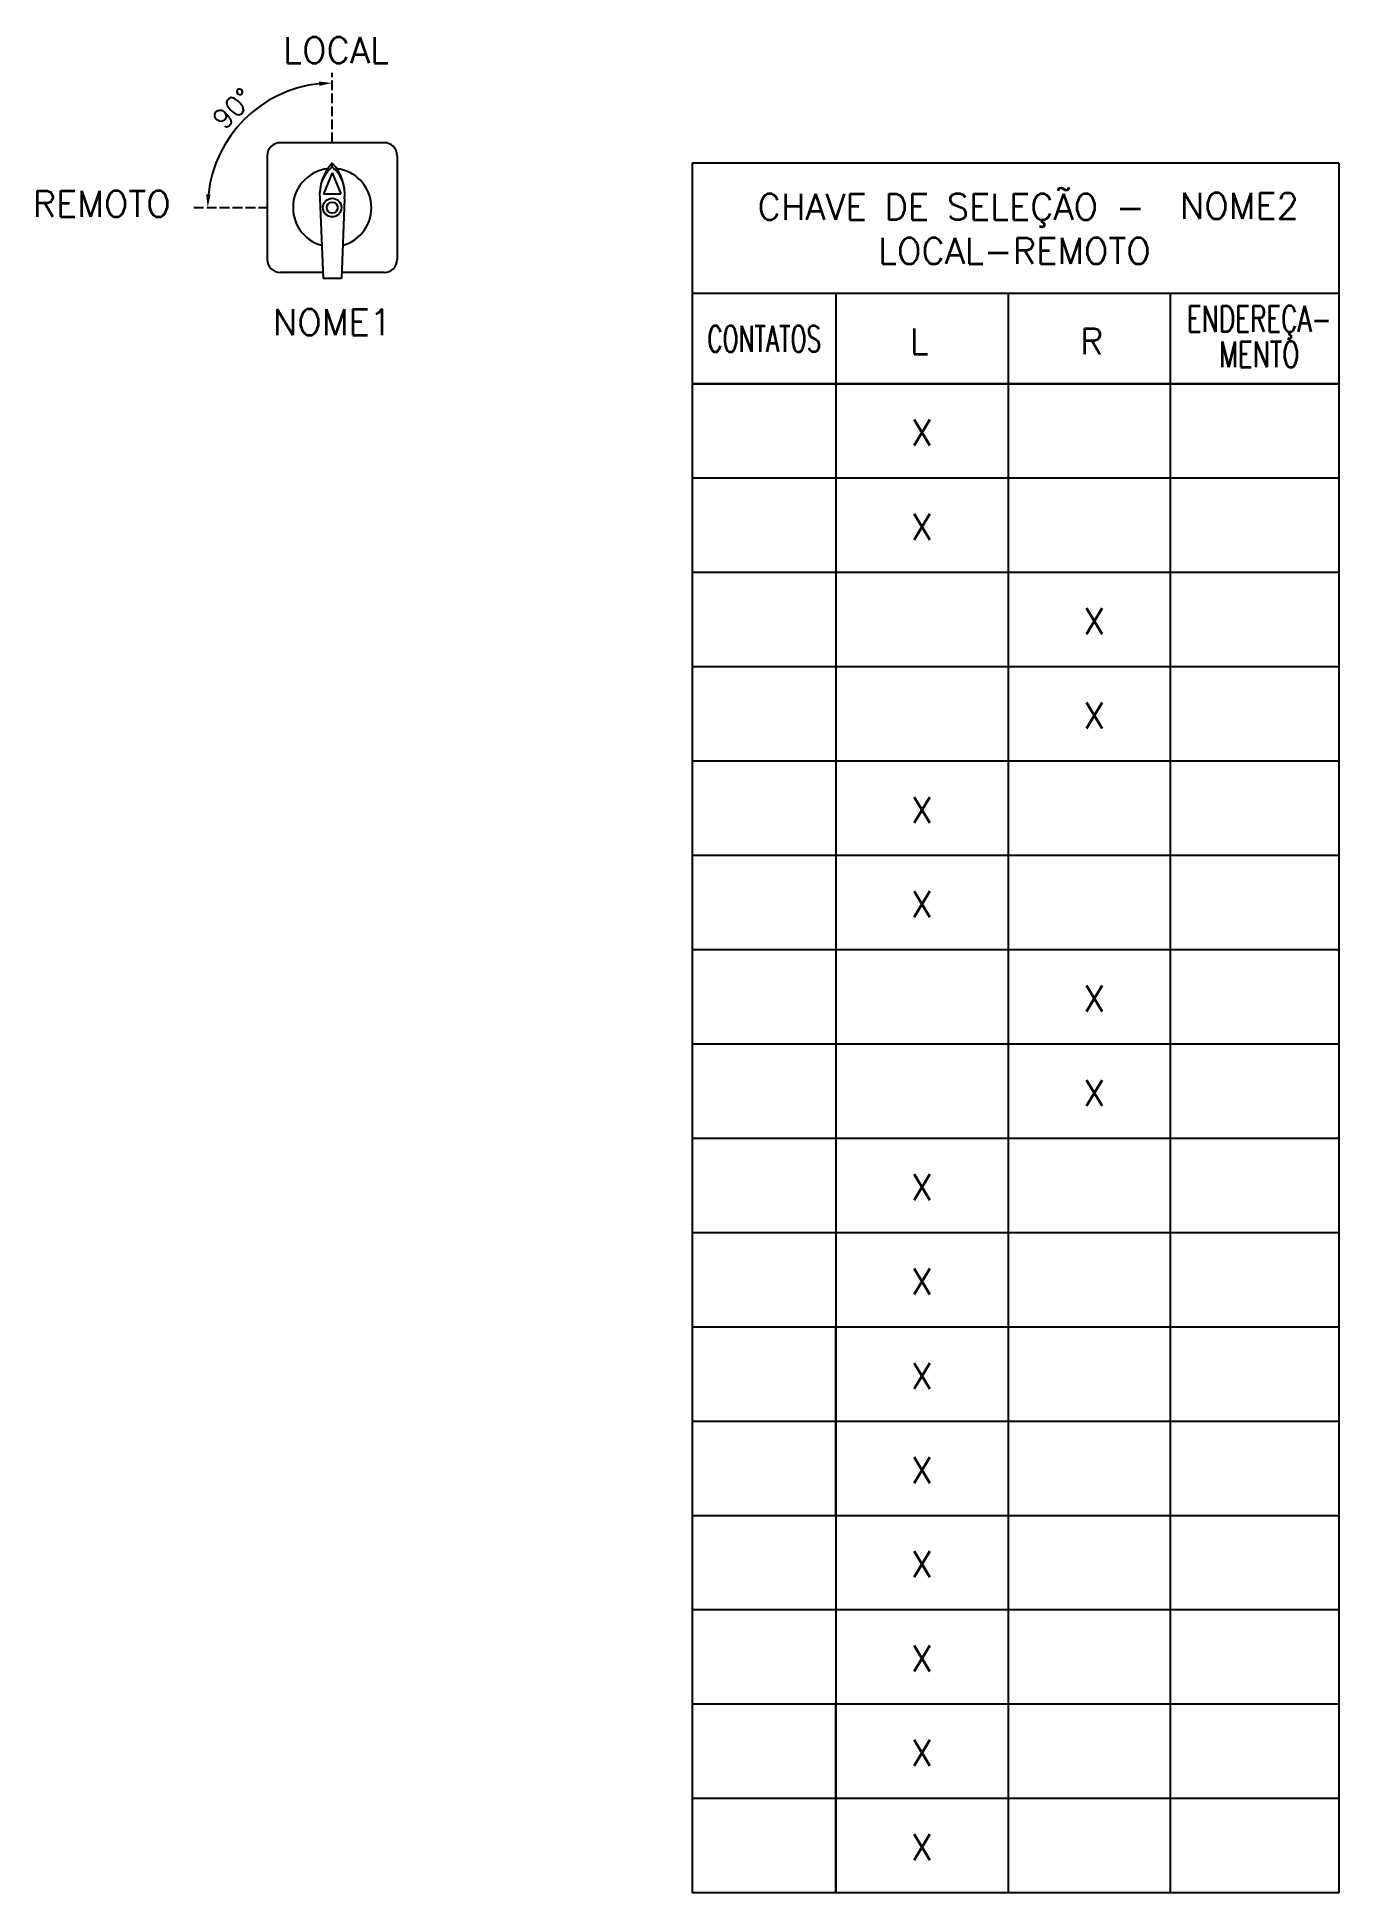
# Model space of a CAD drawing. Header units: millimetres. Extents: x 2331 to 2431, y 1818 to 1961.
import ezdxf
from ezdxf.enums import TextEntityAlignment as Align

# ---------------------------------------------------------------- set-up
doc = ezdxf.new("R2010")
doc.units = ezdxf.units.MM
doc.linetypes.add('USTATION2', pattern=[1, 0.75, -0.25])
doc.styles.add('ROMANS', font='romans')

msp = doc.modelspace()

# ---------------------------------------------------------------- linework, layer by layer
at = {"linetype": 'USTATION2'}
for p, q in [((2353.96, 1953.04), (2353.96, 1958.38)), ((2343.29, 1948), (2348.96, 1948))]:
    msp.add_line(p, q, dxfattribs=at)
at = {"linetype": 'Continuous'}
for p, q in [((2357.96, 1953), (2349.96, 1953)), ((2348.96, 1952), (2348.96, 1944)), ((2353.96, 1951.15), (2353.96, 1951.43)), ((2358.96, 1952), (2358.96, 1944)), ((2381.69, 1951.42), (2381.69, 1818.19)), ((2431.49, 1951.42), (2381.69, 1951.42)), ((2431.49, 1951.42), (2431.49, 1847.25)), ((2353.96, 1950.69), (2353.28, 1949.07)), ((2353.96, 1950.69), (2354.63, 1949.07)), ((2353.01, 1948.68), (2353.25, 1942.55)), ((2353.28, 1949.07), (2354.63, 1949.07)), ((2354.91, 1948.68), (2354.67, 1942.55)), ((2353.23, 1943), (2349.96, 1943)), ((2357.96, 1943), (2354.68, 1943)), ((2354.67, 1942.55), (2353.25, 1942.55)), ((2381.69, 1941.42), (2431.49, 1941.42)), ((2392.75, 1941.42), (2392.75, 1861.79)), ((2406.03, 1941.42), (2406.03, 1861.79)), ((2418.51, 1941.42), (2418.51, 1861.79)), ((2431.49, 1941.42), (2431.49, 1861.79)), ((2381.69, 1934.42), (2431.49, 1934.42)), ((2392.75, 1926.89), (2392.75, 1818.21)), ((2406.03, 1926.89), (2406.03, 1818.22)), ((2418.51, 1926.89), (2418.51, 1818.2)), ((2431.49, 1926.89), (2431.49, 1818.19))]:
    msp.add_line(p, q, dxfattribs=at)
for p, q in [((2381.69, 1934.42), (2381.69, 1930.7)), ((2431.49, 1934.42), (2381.69, 1934.42)), ((2431.49, 1927.16), (2381.69, 1927.16)), ((2431.49, 1919.89), (2381.69, 1919.89)), ((2431.49, 1912.62), (2381.69, 1912.62)), ((2431.49, 1905.36), (2381.69, 1905.36)), ((2431.49, 1898.09), (2381.69, 1898.09)), ((2431.49, 1890.82), (2381.69, 1890.82)), ((2431.49, 1883.56), (2381.69, 1883.56)), ((2431.49, 1876.29), (2381.69, 1876.29)), ((2431.49, 1869.02), (2381.69, 1869.02)), ((2431.49, 1861.76), (2381.69, 1861.76)), ((2392.75, 1847.25), (2392.75, 1861.79)), ((2431.49, 1854.49), (2381.69, 1854.49)), ((2431.49, 1847.22), (2381.69, 1847.22)), ((2431.49, 1839.99), (2381.69, 1839.99)), ((2431.49, 1832.72), (2381.69, 1832.72)), ((2392.75, 1818.21), (2392.75, 1832.75)), ((2431.49, 1825.45), (2381.69, 1825.45)), ((2431.49, 1818.19), (2381.69, 1818.19))]:
    msp.add_line(p, q)
for radius in [0.716, 0.425]:
    msp.add_circle((2353.96, 1948), radius, dxfattribs=at)
msp.add_arc((2353.96, 1948.01), 9.59, 95.9773, 174.0227)
for centre, radius, start, end in [((2349.96, 1952), 1, 90, 180), ((2357.96, 1952), 1, 0, 90), ((2356.62, 1948.97), 3.63, 137.2069, 184.6062), ((2351.3, 1948.97), 3.63, 355.3938, 42.7931), ((2353.96, 1948), 3.02, 96.6453, 253.9286), ((2355.88, 1948.95), 2.92, 131.0298, 160.9513), ((2352.04, 1948.95), 2.92, 19.0487, 48.9702), ((2353.96, 1948), 3.02, 285.8821, 83.5532), ((2349.96, 1944), 1, 180, 270), ((2357.96, 1944), 1, 270, 0)]:
    msp.add_arc(centre, radius, start, end, dxfattribs=at)
for points in [[(2352.97, 1957.38), (2352.95, 1957.71), (2353.96, 1957.6)], [(2344.25, 1949.02), (2344.59, 1949), (2344.37, 1948.01)]]:
    msp.add_solid(points)

# ---------------------------------------------------------------- texts
at = {"linetype": 'Continuous', "style": 'ROMANS'}
for s, p in [('LOCAL', (2354.25, 1959.13)), ('L', (2399.16, 1936.7)), ('R', (2412.45, 1936.7))]:
    msp.add_text(s, height=2, dxfattribs=at).set_placement(p, align=Align.CENTER)
msp.add_text('REMOTO', height=2, dxfattribs=at).set_placement((2330.89, 1947.29))
at = {"color": 7, "linetype": 'Continuous', "style": 'ROMANS'}
for s, p in [('CHAVE DE SELEÇÃO -', (2401.63, 1947.06)), ('LOCAL-REMOTO', (2406.5, 1943.66))]:
    msp.add_text(s, height=2, dxfattribs=at).set_placement(p, align=Align.CENTER)
at = {"linetype": 'Continuous', "style": 'ROMANS', "width": 0.7}
for s, p in [('ENDEREÇA-', (2425.36, 1938.43)), ('MENTO', (2425.36, 1935.7))]:
    msp.add_text(s, height=2, dxfattribs=at).set_placement(p, align=Align.CENTER)
at = {"linetype": 'Continuous', "style": 'ROMANS', "width": 0.65}
msp.add_text('CONTATOS', height=2, dxfattribs=at).set_placement((2387.23, 1937.89), align=Align.MIDDLE_CENTER)
at = {"linetype": 'Continuous', "style": 'ROMANS'}
for p in [(2399.38, 1930.67), (2399.38, 1923.4), (2412.66, 1916.14), (2412.66, 1908.87), (2399.38, 1901.6), (2399.38, 1894.34), (2412.66, 1887.07), (2412.66, 1879.8), (2399.38, 1872.54), (2399.38, 1865.27), (2399.38, 1858), (2399.38, 1850.74), (2399.38, 1843.5), (2399.38, 1836.23), (2399.38, 1828.97), (2399.38, 1821.7)]:
    msp.add_text('X', height=2, dxfattribs=at).set_placement(p, align=Align.MIDDLE_CENTER)
at = {"insert": (2346.3, 1955.63), "char_height": 1.5, "attachment_point": 5, "rotation": 45, "style": 'ROMANS'}
msp.add_mtext('\\A1;90°', dxfattribs=at)
at = {"style": 'ROMANS'}
for tag, p in [('NOME2', (2423.82, 1948.13)), ('NOME1', (2353.97, 1939.17))]:
    msp.add_attdef(tag, text='', height=2, dxfattribs=at).set_placement(p, align=Align.MIDDLE_CENTER)

doc.saveas('drawing.dxf')
